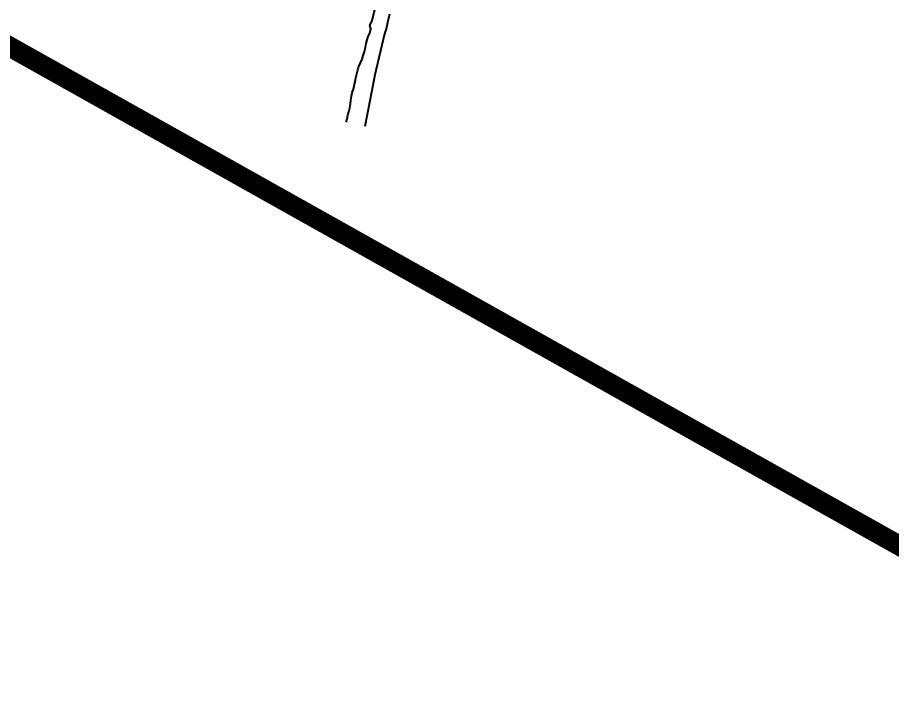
# Model space of a CAD drawing. Header units: inches. Extents: x 350994 to 353538, y 1581369 to 1583842.
# Drawn here: x 351628.22 to 351632.573, y 1583607.086 to 1583610.512 of the extents above; entities that cross this region are included whole.
import ezdxf
from ezdxf.enums import TextEntityAlignment as Align

# ---------------------------------------------------------------- set-up
doc = ezdxf.new("R2010")
doc.units = ezdxf.units.IN
doc.header["$MEASUREMENT"] = 0
doc.linetypes.add('1', pattern=[0])
for name, color, linetype in [('BULDING', 5, '1'), ("ROAD'S", 1, '1'), ('TREE', 81, '1')]:
    doc.layers.add(name, color=color, linetype=linetype)
doc.styles.add('ROMANS', font='ROMANS.shx')

# ---------------------------------------------------------------- blocks, each defined once
blk = doc.blocks.new('TREE_4')
at = {"color": 94}
for points in [[(-2.9, -31.8), (0, 0), (-2.9, 31.8), (0.1, 63.6), (0.1, 101.2), (-2.8, 135.9), (-8.5, 167.7), (-11.4, 202.4), (-11.3, 237.1), (-8.4, 268.9), (-8.4, 338.3), (-11.2, 370.1), (-11.2, 442.4), (-8.2, 474.2), (3.4, 543.6), (6.3, 578.3), (9.2, 615.8), (9.3, 650.5), (6.4, 685.2), (6.4, 719.9), (9.4, 751.7), (15.2, 783.5), (15.2, 821.1), (0.8, 850), (9.5, 896.3), (10, 1900.6)], [(145.5, 985.8), (145.4, 910.6), (148.3, 878.8), (148.2, 844.1), (145.3, 809.4), (145, 433.6), (147.8, 401.8), (167.8, -30.6)]]:
    blk.add_lwpolyline(points, dxfattribs=at)

msp = doc.modelspace()

# ---------------------------------------------------------------- linework, layer by layer
at = {"layer": "ROAD'S", "lineweight": 5, "const_width": 0.1}
msp.add_lwpolyline([(351690.5648, 1583577.2087), (351686.8715, 1583577.9201), (351641.8939, 1583602.6785), (351604.2634, 1583623.777), (351567.0398, 1583644.1442), (351504.0342, 1583680.1872), (351511.0589, 1583699.8095), (351514.0616, 1583701.3515), (351516.836, 1583701.4215), (351523.1642, 1583698.1974), (351585.9109, 1583663.8257)], dxfattribs=at)

# ---------------------------------------------------------------- block references
at = {"layer": 'TREE', "lineweight": 5, "xscale": 0.0005632341247466223, "yscale": 0.0005632341530485974, "zscale": 0.0005632341444477617, "rotation": 346.4411541233163}
msp.add_blockref('TREE_4', (351629.8626, 1583610.0074), dxfattribs=at)

# ---------------------------------------------------------------- texts
at = {"layer": 'BULDING', "color": 0, "linetype": 'Continuous', "lineweight": 9, "style": 'ROMANS'}
msp.add_text('D10 - 43,44,45,46,47', height=1.7, rotation=330.8623, dxfattribs=at).set_placement((351617.9278, 1583603.4821, 90.928), align=Align.MIDDLE_CENTER)

doc.saveas('drawing.dxf')
